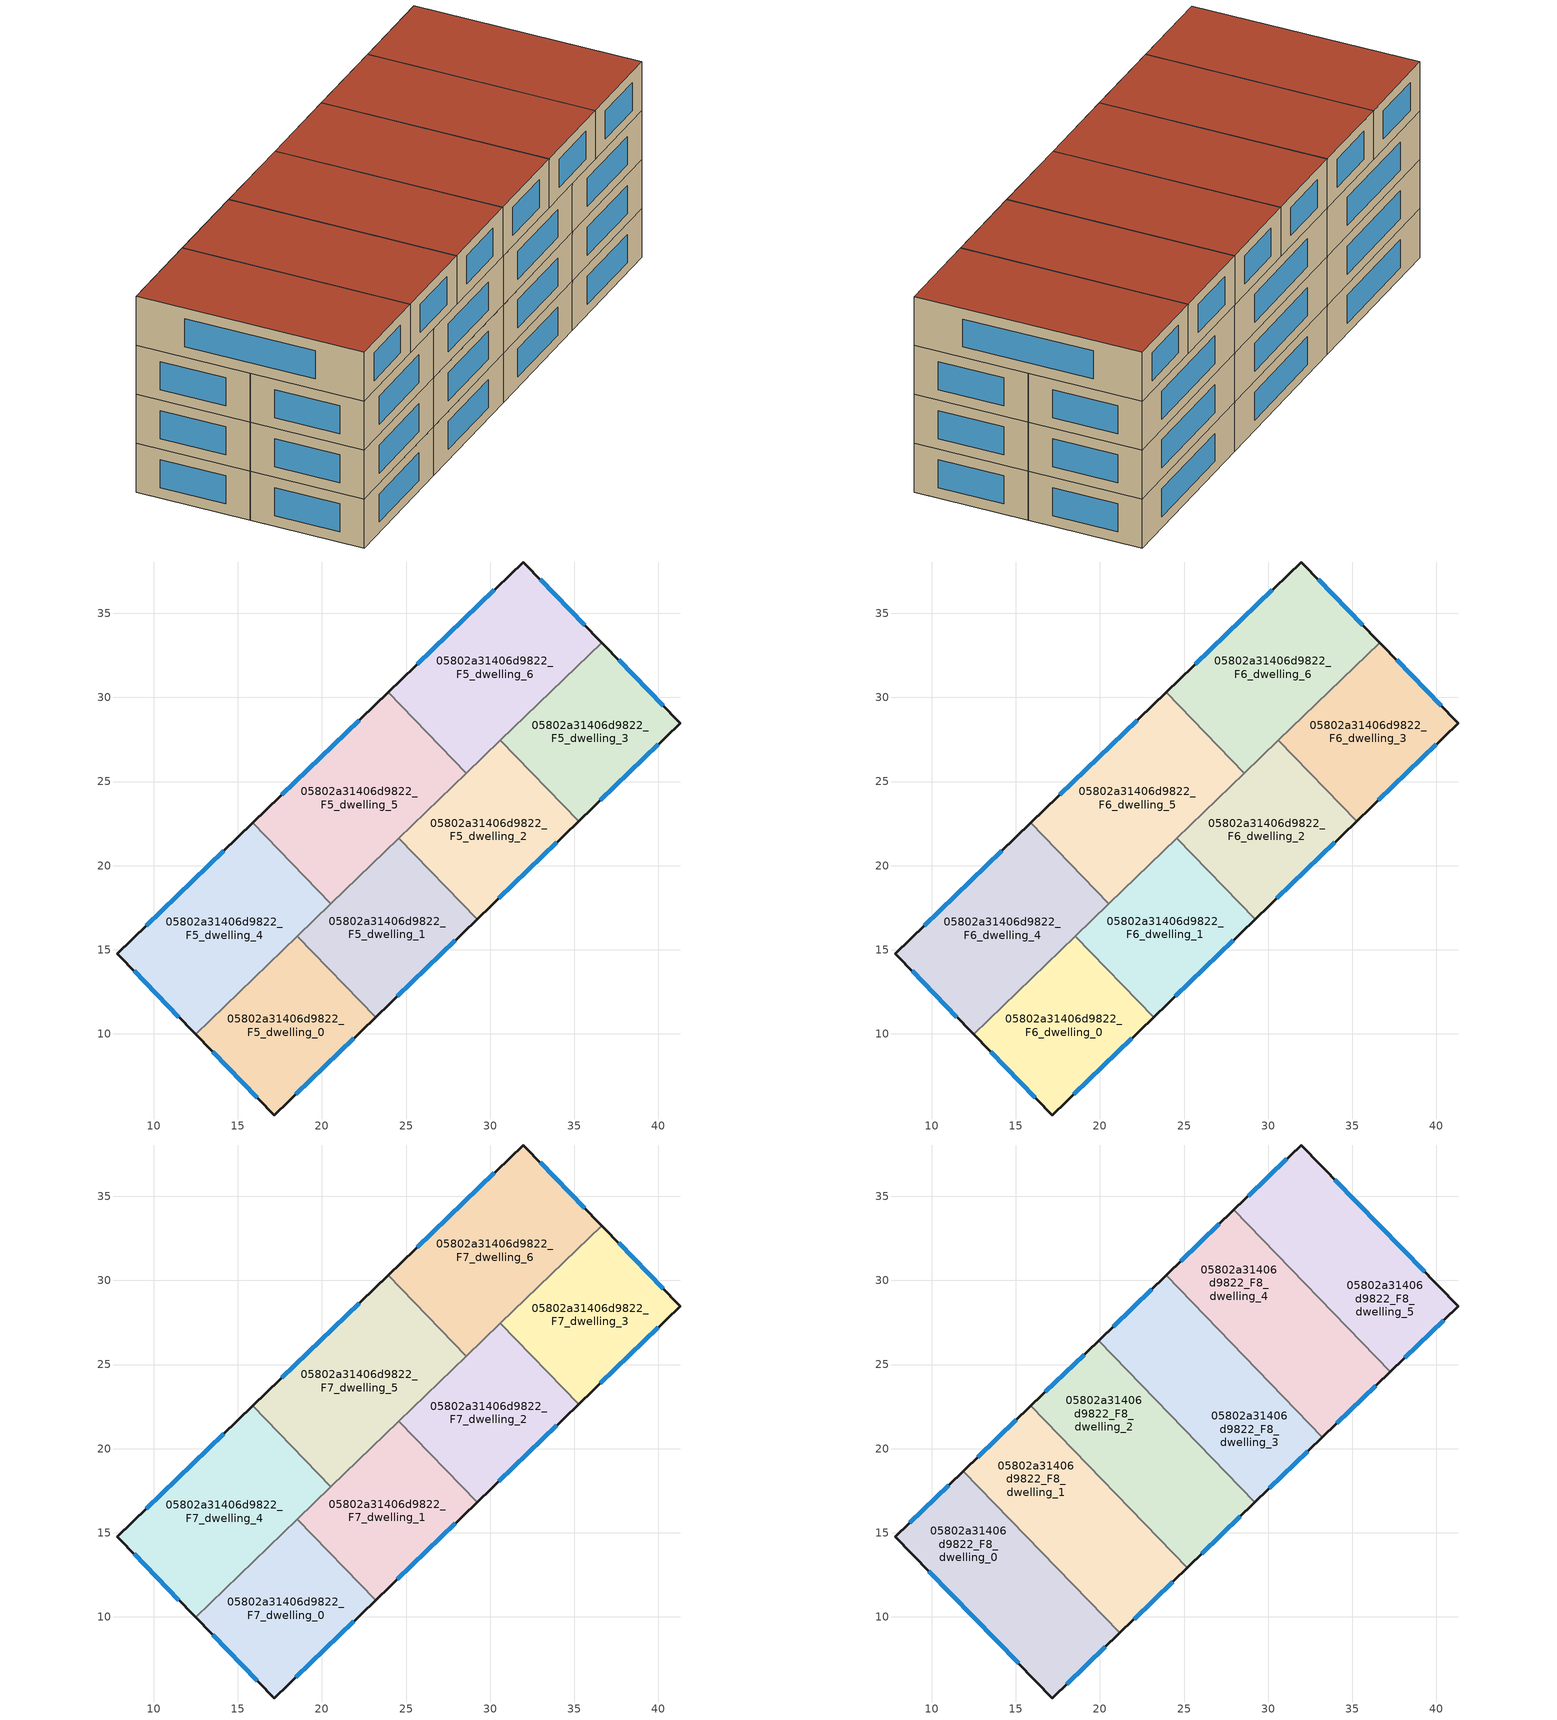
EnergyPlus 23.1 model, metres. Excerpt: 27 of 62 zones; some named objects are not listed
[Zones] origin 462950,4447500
05802a31406d9822_F5_dwelling_0
 floor to 05802a31406d9822_F4_dwelling_0 (EU_floor_Construction): 18.54,15.8 23.19,10.98 17.16,5.17 12.49,9.97 z15
 wall outside (EU_wall_Construction): 12.49,9.97 17.16,5.17 23.19,10.98 z15:18
 wall to 05802a31406d9822_F5_dwelling_1 (EU_wall_Construction): 23.19,10.98 18.54,15.8 z15:18
 wall to 05802a31406d9822_F5_dwelling_4 (EU_wall_Construction): 18.54,15.8 12.49,9.97 z15:18
 window (EU_Window_Construction): 18.45,6.41 21.89,9.74 / 13.49,8.94 16.16,6.19 z15.64:17.36
05802a31406d9822_F5_dwelling_1
 floor to 05802a31406d9822_F4_dwelling_1 (EU_floor_Construction): 24.58,21.62 29.22,16.81 23.19,10.98 18.54,15.8 z15
 wall outside (EU_wall_Construction): 23.19,10.98 29.22,16.81 z15:18
 wall to 05802a31406d9822_F5_dwelling_2 (EU_wall_Construction): 29.22,16.81 24.58,21.62 z15:18
 wall to 05802a31406d9822_F5_dwelling_5 (EU_wall_Construction): 24.58,21.62 20.53,17.72 z15:18
 wall to 05802a31406d9822_F5_dwelling_4 (EU_wall_Construction): 20.53,17.72 18.54,15.8 z15:18
 window (EU_Window_Construction): 24.48,12.23 27.93,15.56 z15.64:17.36
05802a31406d9822_F5_dwelling_2
 floor to 05802a31406d9822_F4_dwelling_2 (EU_floor_Construction): 30.61,27.45 35.26,22.63 29.22,16.81 24.58,21.62 z15
 wall outside (EU_wall_Construction): 29.22,16.81 35.26,22.63 z15:18
 wall to 05802a31406d9822_F5_dwelling_3 (EU_wall_Construction): 35.26,22.63 30.61,27.45 z15:18
 wall to 05802a31406d9822_F5_dwelling_6 (EU_wall_Construction): 30.61,27.45 28.58,25.49 z15:18
 wall to 05802a31406d9822_F5_dwelling_5 (EU_wall_Construction): 28.58,25.49 24.58,21.62 z15:18
 window (EU_Window_Construction): 30.52,18.06 33.97,21.39 z15.64:17.36
05802a31406d9822_F5_dwelling_3
 floor to 05802a31406d9822_F4_dwelling_3 (EU_floor_Construction): 36.64,33.26 41.31,28.47 35.26,22.63 30.61,27.45 z15
 wall outside (EU_wall_Construction): 35.26,22.63 41.31,28.47 36.64,33.26 z15:18
 wall to 05802a31406d9822_F5_dwelling_6 (EU_wall_Construction): 36.64,33.26 30.61,27.45 z15:18
 window (EU_Window_Construction): 40.31,29.5 37.64,32.24 / 36.55,23.88 40.01,27.22 z15.64:17.36
05802a31406d9822_F5_dwelling_4
 floor to 05802a31406d9822_F4_dwelling_4 (EU_floor_Construction): 15.89,22.54 20.53,17.72 12.49,9.97 7.83,14.77 z15
 wall outside (EU_wall_Construction): 15.89,22.54 7.83,14.77 12.49,9.97 z15:18
 wall to 05802a31406d9822_F5_dwelling_5 (EU_wall_Construction): 20.53,17.72 15.89,22.54 z15:18
 window (EU_Window_Construction): 8.83,13.74 11.5,10.99 / 14.16,20.87 9.56,16.43 z15.64:17.36
05802a31406d9822_F5_dwelling_5
 floor to 05802a31406d9822_F4_dwelling_5 (EU_floor_Construction): 23.93,30.3 28.58,25.49 20.53,17.72 15.89,22.54 z15
 wall outside (EU_wall_Construction): 23.93,30.3 15.89,22.54 z15:18
 wall to 05802a31406d9822_F5_dwelling_6 (EU_wall_Construction): 28.58,25.49 23.93,30.3 z15:18
 window (EU_Window_Construction): 22.21,28.64 17.61,24.2 z15.64:17.36
05802a31406d9822_F5_dwelling_6
 floor to 05802a31406d9822_F4_dwelling_6 (EU_floor_Construction): 31.98,38.06 36.64,33.26 28.58,25.49 23.93,30.3 z15
 wall outside (EU_wall_Construction): 36.64,33.26 31.98,38.06 23.93,30.3 z15:18
 window (EU_Window_Construction): 35.64,34.29 32.98,37.03 / 30.26,36.4 25.66,31.96 z15.64:17.36
05802a31406d9822_F6_dwelling_0
 floor to 05802a31406d9822_F5_dwelling_0 (EU_floor_Construction): 18.54,15.8 23.19,10.98 17.16,5.17 12.49,9.97 z18
 wall outside (EU_wall_Construction): 12.49,9.97 17.16,5.17 23.19,10.98 z18:21
 wall to 05802a31406d9822_F6_dwelling_1 (EU_wall_Construction): 23.19,10.98 18.54,15.8 z18:21
 wall to 05802a31406d9822_F6_dwelling_4 (EU_wall_Construction): 18.54,15.8 12.49,9.97 z18:21
 window (EU_Window_Construction): 18.45,6.41 21.89,9.74 / 13.49,8.94 16.16,6.19 z18.64:20.36
05802a31406d9822_F6_dwelling_1
 floor to 05802a31406d9822_F5_dwelling_1 (EU_floor_Construction): 24.58,21.62 29.22,16.81 23.19,10.98 18.54,15.8 z18
 wall outside (EU_wall_Construction): 23.19,10.98 29.22,16.81 z18:21
 wall to 05802a31406d9822_F6_dwelling_2 (EU_wall_Construction): 29.22,16.81 24.58,21.62 z18:21
 wall to 05802a31406d9822_F6_dwelling_5 (EU_wall_Construction): 24.58,21.62 20.53,17.72 z18:21
 wall to 05802a31406d9822_F6_dwelling_4 (EU_wall_Construction): 20.53,17.72 18.54,15.8 z18:21
 window (EU_Window_Construction): 24.48,12.23 27.93,15.56 z18.64:20.36
05802a31406d9822_F6_dwelling_2
 floor to 05802a31406d9822_F5_dwelling_2 (EU_floor_Construction): 30.61,27.45 35.26,22.63 29.22,16.81 24.58,21.62 z18
 wall outside (EU_wall_Construction): 29.22,16.81 35.26,22.63 z18:21
 wall to 05802a31406d9822_F6_dwelling_3 (EU_wall_Construction): 35.26,22.63 30.61,27.45 z18:21
 wall to 05802a31406d9822_F6_dwelling_6 (EU_wall_Construction): 30.61,27.45 28.58,25.49 z18:21
 wall to 05802a31406d9822_F6_dwelling_5 (EU_wall_Construction): 28.58,25.49 24.58,21.62 z18:21
 window (EU_Window_Construction): 30.52,18.06 33.97,21.39 z18.64:20.36
05802a31406d9822_F6_dwelling_3
 floor to 05802a31406d9822_F5_dwelling_3 (EU_floor_Construction): 36.64,33.26 41.31,28.47 35.26,22.63 30.61,27.45 z18
 wall outside (EU_wall_Construction): 35.26,22.63 41.31,28.47 36.64,33.26 z18:21
 wall to 05802a31406d9822_F6_dwelling_6 (EU_wall_Construction): 36.64,33.26 30.61,27.45 z18:21
 window (EU_Window_Construction): 40.31,29.5 37.64,32.24 / 36.55,23.88 40.01,27.22 z18.64:20.36
05802a31406d9822_F6_dwelling_4
 floor to 05802a31406d9822_F5_dwelling_4 (EU_floor_Construction): 15.89,22.54 20.53,17.72 12.49,9.97 7.83,14.77 z18
 wall outside (EU_wall_Construction): 15.89,22.54 7.83,14.77 12.49,9.97 z18:21
 wall to 05802a31406d9822_F6_dwelling_5 (EU_wall_Construction): 20.53,17.72 15.89,22.54 z18:21
 window (EU_Window_Construction): 8.83,13.74 11.5,10.99 / 14.16,20.87 9.56,16.43 z18.64:20.36
05802a31406d9822_F6_dwelling_5
 floor to 05802a31406d9822_F5_dwelling_5 (EU_floor_Construction): 23.93,30.3 28.58,25.49 20.53,17.72 15.89,22.54 z18
 wall outside (EU_wall_Construction): 23.93,30.3 15.89,22.54 z18:21
 wall to 05802a31406d9822_F6_dwelling_6 (EU_wall_Construction): 28.58,25.49 23.93,30.3 z18:21
 window (EU_Window_Construction): 22.21,28.64 17.61,24.2 z18.64:20.36
05802a31406d9822_F6_dwelling_6
 floor to 05802a31406d9822_F5_dwelling_6 (EU_floor_Construction): 31.98,38.06 36.64,33.26 28.58,25.49 23.93,30.3 z18
 wall outside (EU_wall_Construction): 36.64,33.26 31.98,38.06 23.93,30.3 z18:21
 window (EU_Window_Construction): 35.64,34.29 32.98,37.03 / 30.26,36.4 25.66,31.96 z18.64:20.36
05802a31406d9822_F7_dwelling_0
 floor to 05802a31406d9822_F6_dwelling_0 (EU_floor_Construction): 18.54,15.8 23.19,10.98 17.16,5.17 12.49,9.97 z21
 wall outside (EU_wall_Construction): 12.49,9.97 17.16,5.17 23.19,10.98 z21:24
 wall to 05802a31406d9822_F7_dwelling_1 (EU_wall_Construction): 23.19,10.98 18.54,15.8 z21:24
 wall to 05802a31406d9822_F7_dwelling_4 (EU_wall_Construction): 18.54,15.8 12.49,9.97 z21:24
 window (EU_Window_Construction): 18.45,6.41 21.89,9.74 / 13.49,8.94 16.16,6.19 z21.64:23.36
 ceiling adiabatic (EU_roof_Construction): 23.19,10.98 18.54,15.8 16.52,13.85 21.16,9.03 z24
05802a31406d9822_F7_dwelling_1
 floor to 05802a31406d9822_F6_dwelling_1 (EU_floor_Construction): 24.58,21.62 29.22,16.81 23.19,10.98 18.54,15.8 z21
 wall outside (EU_wall_Construction): 23.19,10.98 29.22,16.81 z21:24
 wall to 05802a31406d9822_F7_dwelling_2 (EU_wall_Construction): 29.22,16.81 24.58,21.62 z21:24
 wall to 05802a31406d9822_F7_dwelling_5 (EU_wall_Construction): 24.58,21.62 20.53,17.72 z21:24
 wall to 05802a31406d9822_F7_dwelling_4 (EU_wall_Construction): 20.53,17.72 18.54,15.8 z21:24
 window (EU_Window_Construction): 24.48,12.23 27.93,15.56 z21.64:23.36
05802a31406d9822_F7_dwelling_2
 floor to 05802a31406d9822_F6_dwelling_2 (EU_floor_Construction): 30.61,27.45 35.26,22.63 29.22,16.81 24.58,21.62 z21
 wall outside (EU_wall_Construction): 29.22,16.81 35.26,22.63 z21:24
 wall to 05802a31406d9822_F7_dwelling_3 (EU_wall_Construction): 35.26,22.63 30.61,27.45 z21:24
 wall to 05802a31406d9822_F7_dwelling_6 (EU_wall_Construction): 30.61,27.45 28.58,25.49 z21:24
 wall to 05802a31406d9822_F7_dwelling_5 (EU_wall_Construction): 28.58,25.49 24.58,21.62 z21:24
 window (EU_Window_Construction): 30.52,18.06 33.97,21.39 z21.64:23.36
05802a31406d9822_F7_dwelling_3
 floor to 05802a31406d9822_F6_dwelling_3 (EU_floor_Construction): 36.64,33.26 41.31,28.47 35.26,22.63 30.61,27.45 z21
 wall outside (EU_wall_Construction): 35.26,22.63 41.31,28.47 36.64,33.26 z21:24
 wall to 05802a31406d9822_F7_dwelling_6 (EU_wall_Construction): 36.64,33.26 30.61,27.45 z21:24
 window (EU_Window_Construction): 40.31,29.5 37.64,32.24 / 36.55,23.88 40.01,27.22 z21.64:23.36
05802a31406d9822_F7_dwelling_4
 floor to 05802a31406d9822_F6_dwelling_4 (EU_floor_Construction): 15.89,22.54 20.53,17.72 12.49,9.97 7.83,14.77 z21
 wall outside (EU_wall_Construction): 15.89,22.54 7.83,14.77 12.49,9.97 z21:24
 wall to 05802a31406d9822_F7_dwelling_5 (EU_wall_Construction): 20.53,17.72 15.89,22.54 z21:24
 window (EU_Window_Construction): 8.83,13.74 11.5,10.99 / 14.16,20.87 9.56,16.43 z21.64:23.36
05802a31406d9822_F7_dwelling_5
 floor to 05802a31406d9822_F6_dwelling_5 (EU_floor_Construction): 23.93,30.3 28.58,25.49 20.53,17.72 15.89,22.54 z21
 wall outside (EU_wall_Construction): 23.93,30.3 15.89,22.54 z21:24
 wall to 05802a31406d9822_F7_dwelling_6 (EU_wall_Construction): 28.58,25.49 23.93,30.3 z21:24
 window (EU_Window_Construction): 22.21,28.64 17.61,24.2 z21.64:23.36
05802a31406d9822_F7_dwelling_6
 floor to 05802a31406d9822_F6_dwelling_6 (EU_floor_Construction): 31.98,38.06 36.64,33.26 28.58,25.49 23.93,30.3 z21
 wall outside (EU_wall_Construction): 36.64,33.26 31.98,38.06 23.93,30.3 z21:24
 window (EU_Window_Construction): 35.64,34.29 32.98,37.03 / 30.26,36.4 25.66,31.96 z21.64:23.36
05802a31406d9822_F8_dwelling_0
 floor to 05802a31406d9822_F7_dwelling_0 (EU_floor_Construction): 16.52,13.85 21.16,9.03 17.16,5.17 12.49,9.97 z24
 floor to 05802a31406d9822_F7_dwelling_4 (EU_floor_Construction): 11.87,18.66 16.52,13.85 12.49,9.97 7.83,14.77 z24
 wall outside (EU_wall_Construction): 11.87,18.67 7.83,14.77 17.16,5.17 21.16,9.03 z24:27
 wall to 05802a31406d9822_F8_dwelling_1 (EU_wall_Construction): 21.16,9.03 11.87,18.67 z24:27
 window (EU_Window_Construction): 18.02,5.99 20.31,8.2 / 9.83,12.71 15.16,7.22 / 11,17.83 8.7,15.6 z24.64:26.36
 roof outside (EU_roof_Construction): 21.16,9.03 11.87,18.67 7.83,14.77 17.16,5.17 z27
05802a31406d9822_F8_dwelling_1
 floor to 05802a31406d9822_F7_dwelling_4 (EU_floor_Construction): 15.89,22.54 20.53,17.72 16.52,13.85 11.87,18.66 z24
 floor to 05802a31406d9822_F7_dwelling_1 (EU_floor_Construction): 20.54,17.73 25.19,12.92 23.19,10.98 18.54,15.8 z24
 floor to 05802a31406d9822_F7_dwelling_5 (EU_floor_Construction): 15.9,22.55 20.54,17.73 20.53,17.72 15.89,22.54 z24
 floor adiabatic (EU_floor_Construction): 20.54,17.73 18.54,15.8 23.19,10.98 21.16,9.03 16.52,13.85 z24
 wall outside (EU_wall_Construction): 21.16,9.03 25.19,12.92 / 15.9,22.55 11.87,18.67 z24:27
 wall to 05802a31406d9822_F8_dwelling_2 (EU_wall_Construction): 25.19,12.92 15.9,22.55 z24:27
 window (EU_Window_Construction): 22.03,9.86 24.33,12.08 / 15.03,21.72 12.73,19.5 z24.64:26.36
 roof outside (EU_roof_Construction): 25.19,12.92 15.9,22.55 11.87,18.67 21.16,9.03 z27
05802a31406d9822_F8_dwelling_2
 floor to 05802a31406d9822_F7_dwelling_1 (EU_floor_Construction): 24.57,21.61 29.21,16.8 25.19,12.92 20.54,17.73 z24
 floor to 05802a31406d9822_F7_dwelling_5 (EU_floor_Construction): 19.92,26.43 24.57,21.61 20.54,17.73 15.9,22.55 z24
 wall outside (EU_wall_Construction): 25.19,12.92 29.21,16.8 / 19.92,26.43 15.9,22.55 z24:27
 wall to 05802a31406d9822_F8_dwelling_3 (EU_wall_Construction): 29.21,16.8 19.92,26.43 z24:27
 window (EU_Window_Construction): 26.05,13.75 28.35,15.97 / 19.06,25.6 16.76,23.38 z24.64:26.36
 roof outside (EU_roof_Construction): 29.21,16.8 19.92,26.43 15.9,22.55 25.19,12.92 z27
05802a31406d9822_F8_dwelling_3
 floor to 05802a31406d9822_F7_dwelling_2 (EU_floor_Construction): 28.59,25.5 33.24,20.68 29.22,16.81 24.58,21.62 z24
 floor to 05802a31406d9822_F7_dwelling_1 (EU_floor_Construction): 24.58,21.62 29.22,16.81 29.21,16.8 24.57,21.61 z24
 floor to 05802a31406d9822_F7_dwelling_5 (EU_floor_Construction): 23.93,30.3 28.58,25.49 24.57,21.61 19.92,26.43 z24
 floor to 05802a31406d9822_F7_dwelling_6 (EU_floor_Construction): 23.95,30.31 28.59,25.5 28.58,25.49 23.93,30.3 z24
 wall outside (EU_wall_Construction): 29.21,16.8 33.24,20.68 / 23.95,30.31 19.92,26.43 z24:27
 wall to 05802a31406d9822_F8_dwelling_4 (EU_wall_Construction): 33.24,20.68 23.95,30.31 z24:27
 window (EU_Window_Construction): 30.07,17.63 32.37,19.85 / 23.08,29.48 20.78,27.26 z24.64:26.36
 roof outside (EU_roof_Construction): 33.24,20.68 23.95,30.31 19.92,26.43 29.21,16.8 z27
05802a31406d9822_F8_dwelling_4
 floor to 05802a31406d9822_F7_dwelling_6 (EU_floor_Construction): 27.97,34.19 32.62,29.38 28.59,25.5 23.95,30.31 z24
 floor to 05802a31406d9822_F7_dwelling_2 (EU_floor_Construction): 30.61,27.45 35.26,22.63 33.24,20.68 28.59,25.5 z24
 floor to 05802a31406d9822_F7_dwelling_3 (EU_floor_Construction): 32.62,29.38 37.26,24.57 35.26,22.63 30.61,27.45 z24
 wall outside (EU_wall_Construction): 33.24,20.68 37.26,24.57 / 27.97,34.19 23.95,30.31 z24:27
 wall to 05802a31406d9822_F8_dwelling_5 (EU_wall_Construction): 37.26,24.57 27.97,34.19 z24:27
 window (EU_Window_Construction): 34.1,21.51 36.4,23.73 / 27.11,33.36 24.81,31.14 z24.64:26.36
 roof outside (EU_roof_Construction): 37.26,24.57 27.97,34.19 23.95,30.31 33.24,20.68 z27
05802a31406d9822_F8_dwelling_5
 floor to 05802a31406d9822_F7_dwelling_3 (EU_floor_Construction): 36.64,33.26 41.31,28.47 37.26,24.57 32.62,29.38 z24
 floor to 05802a31406d9822_F7_dwelling_6 (EU_floor_Construction): 31.98,38.06 36.64,33.26 32.62,29.38 27.97,34.19 z24
 wall outside (EU_wall_Construction): 37.26,24.57 41.31,28.47 31.98,38.06 27.97,34.19 z24:27
 window (EU_Window_Construction): 31.12,37.23 28.83,35.02 / 39.31,30.52 33.98,36 / 38.13,25.4 40.44,27.63 z24.64:26.36
 roof outside (EU_roof_Construction): 41.31,28.47 31.98,38.06 27.97,34.19 37.26,24.57 z27
[Building]
EU S2 Campaign: North Axis=0; Terrain=City; Solar Distribution=FullExterior
[Site:Location]
Yerevan-Zvartnots.Intl.AP: Latitude=40.15; Longitude=44.383; Time Zone=4; Elevation=854
[SizingPeriod:WeatherFileDays]
AnnualSizingPeriod: Begin Month=1; Begin Day of Month=1; End Month=12; End Day of Month=31; Day of Week for Start Day=Monday; Use Weather File Daylight Saving Period=No; Use Weather File Rain and Snow Indicators=No
[MATERIAL]
EU_InternalMass_Material: Roughness=MediumRough; Thickness=0.1; Conductivity=1; Density=1800; Specific Heat=900; Thermal Absorptance=0.9; Solar Absorptance=0.7; Visible Absorptance=0.7
[MATERIAL:NOMASS] Roughness=MediumRough; Thermal Absorptance=0.9; Solar Absorptance=0.7; Visible Absorptance=0.7
Name | Thermal Resistance
EU_wall_NoMass | 1.05043
EU_roof_NoMass | 1.45357
EU_floor_NoMass | 0.478065
[WINDOWMATERIAL:SIMPLEGLAZINGSYSTEM]
EU_Window_SimpleGlazing: UFactor=2.5566; Solar Heat Gain Coefficient=0.75; Visible Transmittance=0.75
[CONSTRUCTION]
EU_wall_Construction: EU_wall_NoMass
EU_roof_Construction: EU_roof_NoMass
EU_floor_Construction: EU_floor_NoMass
EU_Window_Construction: EU_Window_SimpleGlazing
EU_InternalMass_Construction: EU_InternalMass_Material
[ZONE] Type=1; Multiplier=1; Ceiling Height=autocalculate; Floor Area=autocalculate; Part of Total Floor Area=Yes
Name | Volume
05802a31406d9822_F5_dwelling_0; 05802a31406d9822_F6_dwelling_0; 05802a31406d9822_F7_dwelling_0 | 168.39
05802a31406d9822_F8_dwelling_0 | 224.513
05802a31406d9822_F5_dwelling_1; 05802a31406d9822_F6_dwelling_1; 05802a31406d9822_F7_dwelling_1 | 168.408
05802a31406d9822_F8_dwelling_1 | 224.531
05802a31406d9822_F5_dwelling_2; 05802a31406d9822_F6_dwelling_2; 05802a31406d9822_F7_dwelling_2 | 168.393
05802a31406d9822_F8_dwelling_2 | 224.509
05802a31406d9822_F5_dwelling_3; 05802a31406d9822_F6_dwelling_3; 05802a31406d9822_F7_dwelling_3 | 168.389
05802a31406d9822_F8_dwelling_3 | 224.505
05802a31406d9822_F5_dwelling_4; 05802a31406d9822_F6_dwelling_4; 05802a31406d9822_F7_dwelling_4 | 224.499
05802a31406d9822_F8_dwelling_4 | 224.529
05802a31406d9822_F5_dwelling_5; 05802a31406d9822_F6_dwelling_5; 05802a31406d9822_F7_dwelling_5 | 224.496
05802a31406d9822_F8_dwelling_5 | 224.518
05802a31406d9822_F5_dwelling_6; 05802a31406d9822_F6_dwelling_6; 05802a31406d9822_F7_dwelling_6 | 224.498
[INTERNALMASS] Construction=EU_InternalMass_Construction
Name | Zone or ZoneList | Surface Area
05802a31406d9822_F5_dwelling_0_EU_InternalMass | 05802a31406d9822_F5_dwelling_0 | 56.1301
05802a31406d9822_F5_dwelling_1_EU_InternalMass | 05802a31406d9822_F5_dwelling_1 | 56.1358
05802a31406d9822_F5_dwelling_2_EU_InternalMass | 05802a31406d9822_F5_dwelling_2 | 56.1311
05802a31406d9822_F5_dwelling_3_EU_InternalMass | 05802a31406d9822_F5_dwelling_3 | 56.1297
05802a31406d9822_F5_dwelling_4_EU_InternalMass | 05802a31406d9822_F5_dwelling_4 | 74.8331
05802a31406d9822_F5_dwelling_5_EU_InternalMass | 05802a31406d9822_F5_dwelling_5 | 74.8321
05802a31406d9822_F5_dwelling_6_EU_InternalMass | 05802a31406d9822_F5_dwelling_6 | 74.8326
05802a31406d9822_F6_dwelling_0_EU_InternalMass | 05802a31406d9822_F6_dwelling_0 | 56.1301
05802a31406d9822_F6_dwelling_1_EU_InternalMass | 05802a31406d9822_F6_dwelling_1 | 56.1358
05802a31406d9822_F6_dwelling_2_EU_InternalMass | 05802a31406d9822_F6_dwelling_2 | 56.1311
05802a31406d9822_F6_dwelling_3_EU_InternalMass | 05802a31406d9822_F6_dwelling_3 | 56.1297
05802a31406d9822_F6_dwelling_4_EU_InternalMass | 05802a31406d9822_F6_dwelling_4 | 74.8331
05802a31406d9822_F6_dwelling_5_EU_InternalMass | 05802a31406d9822_F6_dwelling_5 | 74.8321
05802a31406d9822_F6_dwelling_6_EU_InternalMass | 05802a31406d9822_F6_dwelling_6 | 74.8326
05802a31406d9822_F7_dwelling_0_EU_InternalMass | 05802a31406d9822_F7_dwelling_0 | 56.1301
05802a31406d9822_F7_dwelling_1_EU_InternalMass | 05802a31406d9822_F7_dwelling_1 | 56.1358
05802a31406d9822_F7_dwelling_2_EU_InternalMass | 05802a31406d9822_F7_dwelling_2 | 56.1311
05802a31406d9822_F7_dwelling_3_EU_InternalMass | 05802a31406d9822_F7_dwelling_3 | 56.1297
05802a31406d9822_F7_dwelling_4_EU_InternalMass | 05802a31406d9822_F7_dwelling_4 | 74.8331
05802a31406d9822_F7_dwelling_5_EU_InternalMass | 05802a31406d9822_F7_dwelling_5 | 74.8321
05802a31406d9822_F7_dwelling_6_EU_InternalMass | 05802a31406d9822_F7_dwelling_6 | 74.8326
05802a31406d9822_F8_dwelling_0_EU_InternalMass | 05802a31406d9822_F8_dwelling_0 | 74.8374
05802a31406d9822_F8_dwelling_1_EU_InternalMass | 05802a31406d9822_F8_dwelling_1 | 74.844
05802a31406d9822_F8_dwelling_2_EU_InternalMass | 05802a31406d9822_F8_dwelling_2 | 74.8361
05802a31406d9822_F8_dwelling_3_EU_InternalMass | 05802a31406d9822_F8_dwelling_3 | 74.8349
05802a31406d9822_F8_dwelling_4_EU_InternalMass | 05802a31406d9822_F8_dwelling_4 | 74.8431
05802a31406d9822_F8_dwelling_5_EU_InternalMass | 05802a31406d9822_F8_dwelling_5 | 74.8393
[OTHEREQUIPMENT] Fuel Type=Electricity; Design Level Calculation Method=Watts/Area; Power per Zone Floor Area=1; Fraction Latent=0; Fraction Radiant=0; Fraction Lost=0; Carbon Dioxide Generation Rate=0; EndUse Subcategory=EU_Step8_InternalGains
Name | Zone or ZoneList or Space or SpaceList | Schedule
EU_Step8_InternalGain_05802a31406d9822_F5_dwelling_0_f000 | 05802a31406d9822_F5_dwelling_0 | EU_Step8_GainSchedule_05802a31406d9822_F5_dwelling_0_f000
EU_Step8_InternalGain_05802a31406d9822_F5_dwelling_1_f000 | 05802a31406d9822_F5_dwelling_1 | EU_Step8_GainSchedule_05802a31406d9822_F5_dwelling_1_f000
EU_Step8_InternalGain_05802a31406d9822_F5_dwelling_2_f000 | 05802a31406d9822_F5_dwelling_2 | EU_Step8_GainSchedule_05802a31406d9822_F5_dwelling_2_f000
EU_Step8_InternalGain_05802a31406d9822_F5_dwelling_3_f000 | 05802a31406d9822_F5_dwelling_3 | EU_Step8_GainSchedule_05802a31406d9822_F5_dwelling_3_f000
EU_Step8_InternalGain_05802a31406d9822_F5_dwelling_4_f000 | 05802a31406d9822_F5_dwelling_4 | EU_Step8_GainSchedule_05802a31406d9822_F5_dwelling_4_f000
EU_Step8_InternalGain_05802a31406d9822_F5_dwelling_5_f000 | 05802a31406d9822_F5_dwelling_5 | EU_Step8_GainSchedule_05802a31406d9822_F5_dwelling_5_f000
EU_Step8_InternalGain_05802a31406d9822_F5_dwelling_6_f000 | 05802a31406d9822_F5_dwelling_6 | EU_Step8_GainSchedule_05802a31406d9822_F5_dwelling_6_f000
EU_Step8_InternalGain_05802a31406d9822_F6_dwelling_0_f000 | 05802a31406d9822_F6_dwelling_0 | EU_Step8_GainSchedule_05802a31406d9822_F6_dwelling_0_f000
EU_Step8_InternalGain_05802a31406d9822_F6_dwelling_1_f000 | 05802a31406d9822_F6_dwelling_1 | EU_Step8_GainSchedule_05802a31406d9822_F6_dwelling_1_f000
EU_Step8_InternalGain_05802a31406d9822_F6_dwelling_2_f000 | 05802a31406d9822_F6_dwelling_2 | EU_Step8_GainSchedule_05802a31406d9822_F6_dwelling_2_f000
EU_Step8_InternalGain_05802a31406d9822_F6_dwelling_3_f000 | 05802a31406d9822_F6_dwelling_3 | EU_Step8_GainSchedule_05802a31406d9822_F6_dwelling_3_f000
EU_Step8_InternalGain_05802a31406d9822_F6_dwelling_4_f000 | 05802a31406d9822_F6_dwelling_4 | EU_Step8_GainSchedule_05802a31406d9822_F6_dwelling_4_f000
EU_Step8_InternalGain_05802a31406d9822_F6_dwelling_5_f000 | 05802a31406d9822_F6_dwelling_5 | EU_Step8_GainSchedule_05802a31406d9822_F6_dwelling_5_f000
EU_Step8_InternalGain_05802a31406d9822_F6_dwelling_6_f000 | 05802a31406d9822_F6_dwelling_6 | EU_Step8_GainSchedule_05802a31406d9822_F6_dwelling_6_f000
EU_Step8_InternalGain_05802a31406d9822_F7_dwelling_0_f000 | 05802a31406d9822_F7_dwelling_0 | EU_Step8_GainSchedule_05802a31406d9822_F7_dwelling_0_f000
EU_Step8_InternalGain_05802a31406d9822_F7_dwelling_1_f000 | 05802a31406d9822_F7_dwelling_1 | EU_Step8_GainSchedule_05802a31406d9822_F7_dwelling_1_f000
EU_Step8_InternalGain_05802a31406d9822_F7_dwelling_2_f000 | 05802a31406d9822_F7_dwelling_2 | EU_Step8_GainSchedule_05802a31406d9822_F7_dwelling_2_f000
EU_Step8_InternalGain_05802a31406d9822_F7_dwelling_3_f000 | 05802a31406d9822_F7_dwelling_3 | EU_Step8_GainSchedule_05802a31406d9822_F7_dwelling_3_f000
EU_Step8_InternalGain_05802a31406d9822_F7_dwelling_4_f000 | 05802a31406d9822_F7_dwelling_4 | EU_Step8_GainSchedule_05802a31406d9822_F7_dwelling_4_f000
EU_Step8_InternalGain_05802a31406d9822_F7_dwelling_5_f000 | 05802a31406d9822_F7_dwelling_5 | EU_Step8_GainSchedule_05802a31406d9822_F7_dwelling_5_f000
EU_Step8_InternalGain_05802a31406d9822_F7_dwelling_6_f000 | 05802a31406d9822_F7_dwelling_6 | EU_Step8_GainSchedule_05802a31406d9822_F7_dwelling_6_f000
EU_Step8_InternalGain_05802a31406d9822_F8_dwelling_0_f000 | 05802a31406d9822_F8_dwelling_0 | EU_Step8_GainSchedule_05802a31406d9822_F8_dwelling_0_f000
EU_Step8_InternalGain_05802a31406d9822_F8_dwelling_1_f000 | 05802a31406d9822_F8_dwelling_1 | EU_Step8_GainSchedule_05802a31406d9822_F8_dwelling_1_f000
EU_Step8_InternalGain_05802a31406d9822_F8_dwelling_2_f000 | 05802a31406d9822_F8_dwelling_2 | EU_Step8_GainSchedule_05802a31406d9822_F8_dwelling_2_f000
EU_Step8_InternalGain_05802a31406d9822_F8_dwelling_3_f000 | 05802a31406d9822_F8_dwelling_3 | EU_Step8_GainSchedule_05802a31406d9822_F8_dwelling_3_f000
EU_Step8_InternalGain_05802a31406d9822_F8_dwelling_4_f000 | 05802a31406d9822_F8_dwelling_4 | EU_Step8_GainSchedule_05802a31406d9822_F8_dwelling_4_f000
EU_Step8_InternalGain_05802a31406d9822_F8_dwelling_5_f000 | 05802a31406d9822_F8_dwelling_5 | EU_Step8_GainSchedule_05802a31406d9822_F8_dwelling_5_f000
[ZONEVENTILATION:DESIGNFLOWRATE] Schedule=EU_AlwaysOn; Design Flow Rate Calculation Method=AirChanges/Hour; Air Changes per Hour=0.557805; Ventilation Type=Natural; Fan Pressure Rise=0; Fan Total Efficiency=1; Constant Term Coefficient=1; Temperature Term Coefficient=0; Velocity Term Coefficient=0; Velocity Squared Term Coefficient=0; Minimum Indoor Temperature=-100; Maximum Indoor Temperature=100; Delta Temperature=-100; Minimum Outdoor Temperature=-100; Maximum Outdoor Temperature=100; Maximum Wind Speed=40
Name | Zone or ZoneList or Space or SpaceList
EU_ConstantAir_05802a31406d9822_F5_dwelling_0 | 05802a31406d9822_F5_dwelling_0
EU_ConstantAir_05802a31406d9822_F5_dwelling_1 | 05802a31406d9822_F5_dwelling_1
EU_ConstantAir_05802a31406d9822_F5_dwelling_2 | 05802a31406d9822_F5_dwelling_2
EU_ConstantAir_05802a31406d9822_F5_dwelling_3 | 05802a31406d9822_F5_dwelling_3
EU_ConstantAir_05802a31406d9822_F5_dwelling_4 | 05802a31406d9822_F5_dwelling_4
EU_ConstantAir_05802a31406d9822_F5_dwelling_5 | 05802a31406d9822_F5_dwelling_5
EU_ConstantAir_05802a31406d9822_F5_dwelling_6 | 05802a31406d9822_F5_dwelling_6
EU_ConstantAir_05802a31406d9822_F6_dwelling_0 | 05802a31406d9822_F6_dwelling_0
EU_ConstantAir_05802a31406d9822_F6_dwelling_1 | 05802a31406d9822_F6_dwelling_1
EU_ConstantAir_05802a31406d9822_F6_dwelling_2 | 05802a31406d9822_F6_dwelling_2
EU_ConstantAir_05802a31406d9822_F6_dwelling_3 | 05802a31406d9822_F6_dwelling_3
EU_ConstantAir_05802a31406d9822_F6_dwelling_4 | 05802a31406d9822_F6_dwelling_4
EU_ConstantAir_05802a31406d9822_F6_dwelling_5 | 05802a31406d9822_F6_dwelling_5
EU_ConstantAir_05802a31406d9822_F6_dwelling_6 | 05802a31406d9822_F6_dwelling_6
EU_ConstantAir_05802a31406d9822_F7_dwelling_0 | 05802a31406d9822_F7_dwelling_0
EU_ConstantAir_05802a31406d9822_F7_dwelling_1 | 05802a31406d9822_F7_dwelling_1
EU_ConstantAir_05802a31406d9822_F7_dwelling_2 | 05802a31406d9822_F7_dwelling_2
EU_ConstantAir_05802a31406d9822_F7_dwelling_3 | 05802a31406d9822_F7_dwelling_3
EU_ConstantAir_05802a31406d9822_F7_dwelling_4 | 05802a31406d9822_F7_dwelling_4
EU_ConstantAir_05802a31406d9822_F7_dwelling_5 | 05802a31406d9822_F7_dwelling_5
EU_ConstantAir_05802a31406d9822_F7_dwelling_6 | 05802a31406d9822_F7_dwelling_6
EU_ConstantAir_05802a31406d9822_F8_dwelling_0 | 05802a31406d9822_F8_dwelling_0
EU_ConstantAir_05802a31406d9822_F8_dwelling_1 | 05802a31406d9822_F8_dwelling_1
EU_ConstantAir_05802a31406d9822_F8_dwelling_2 | 05802a31406d9822_F8_dwelling_2
EU_ConstantAir_05802a31406d9822_F8_dwelling_3 | 05802a31406d9822_F8_dwelling_3
EU_ConstantAir_05802a31406d9822_F8_dwelling_4 | 05802a31406d9822_F8_dwelling_4
EU_ConstantAir_05802a31406d9822_F8_dwelling_5 | 05802a31406d9822_F8_dwelling_5
[HVACTEMPLATE:THERMOSTAT] Constant Heating Setpoint=20; Constant Cooling Setpoint=50
EU_HeatOnly_05802a31406d9822_F5_dwelling_1; EU_HeatOnly_05802a31406d9822_F5_dwelling_2; EU_HeatOnly_05802a31406d9822_F5_dwelling_3; EU_HeatOnly_05802a31406d9822_F5_dwelling_4; EU_HeatOnly_05802a31406d9822_F5_dwelling_5; EU_HeatOnly_05802a31406d9822_F5_dwelling_6; EU_HeatOnly_05802a31406d9822_F6_dwelling_0; EU_HeatOnly_05802a31406d9822_F6_dwelling_1; EU_HeatOnly_05802a31406d9822_F6_dwelling_2; EU_HeatOnly_05802a31406d9822_F6_dwelling_3; EU_HeatOnly_05802a31406d9822_F6_dwelling_4; EU_HeatOnly_05802a31406d9822_F6_dwelling_5; EU_HeatOnly_05802a31406d9822_F6_dwelling_6; EU_HeatOnly_05802a31406d9822_F7_dwelling_0; EU_HeatOnly_05802a31406d9822_F7_dwelling_1; EU_HeatOnly_05802a31406d9822_F7_dwelling_2; EU_HeatOnly_05802a31406d9822_F7_dwelling_3; EU_HeatOnly_05802a31406d9822_F7_dwelling_4; EU_HeatOnly_05802a31406d9822_F7_dwelling_5; EU_HeatOnly_05802a31406d9822_F7_dwelling_6; EU_HeatOnly_05802a31406d9822_F8_dwelling_0; EU_HeatOnly_05802a31406d9822_F8_dwelling_1; EU_HeatOnly_05802a31406d9822_F8_dwelling_2; EU_HeatOnly_05802a31406d9822_F8_dwelling_3; EU_HeatOnly_05802a31406d9822_F8_dwelling_4; EU_HeatOnly_05802a31406d9822_F8_dwelling_5
[HVACTEMPLATE:ZONE:IDEALLOADSAIRSYSTEM] System Availability Schedule=EU_AlwaysOn; Maximum Heating Supply Air Temperature=50; Minimum Cooling Supply Air Temperature=13; Maximum Heating Supply Air Humidity Ratio=0.0156; Minimum Cooling Supply Air Humidity Ratio=0.0077; Heating Limit=NoLimit; Cooling Limit=NoLimit; Heating Availability Schedule=EU_AlwaysOn; Cooling Availability Schedule=EU_CoolingOff; Dehumidification Control Type=ConstantSensibleHeatRatio; Cooling Sensible Heat Ratio=0.7; Dehumidification Setpoint=60; Humidification Control Type=None; Humidification Setpoint=30; Outdoor Air Method=None; Outdoor Air Flow Rate per Person=0.00944; Outdoor Air Flow Rate per Zone Floor Area=0; Outdoor Air Flow Rate per Zone=0; Demand Controlled Ventilation Type=None; Outdoor Air Economizer Type=NoEconomizer; Heat Recovery Type=None; Sensible Heat Recovery Effectiveness=0.7; Latent Heat Recovery Effectiveness=0.65
Name | Template Thermostat
05802a31406d9822_F5_dwelling_0 | EU_HeatOnly_05802a31406d9822_F5_dwelling_0
05802a31406d9822_F5_dwelling_1 | EU_HeatOnly_05802a31406d9822_F5_dwelling_1
05802a31406d9822_F5_dwelling_2 | EU_HeatOnly_05802a31406d9822_F5_dwelling_2
05802a31406d9822_F5_dwelling_3 | EU_HeatOnly_05802a31406d9822_F5_dwelling_3
05802a31406d9822_F5_dwelling_4 | EU_HeatOnly_05802a31406d9822_F5_dwelling_4
05802a31406d9822_F5_dwelling_5 | EU_HeatOnly_05802a31406d9822_F5_dwelling_5
05802a31406d9822_F5_dwelling_6 | EU_HeatOnly_05802a31406d9822_F5_dwelling_6
05802a31406d9822_F6_dwelling_0 | EU_HeatOnly_05802a31406d9822_F6_dwelling_0
05802a31406d9822_F6_dwelling_1 | EU_HeatOnly_05802a31406d9822_F6_dwelling_1
05802a31406d9822_F6_dwelling_2 | EU_HeatOnly_05802a31406d9822_F6_dwelling_2
05802a31406d9822_F6_dwelling_3 | EU_HeatOnly_05802a31406d9822_F6_dwelling_3
05802a31406d9822_F6_dwelling_4 | EU_HeatOnly_05802a31406d9822_F6_dwelling_4
05802a31406d9822_F6_dwelling_5 | EU_HeatOnly_05802a31406d9822_F6_dwelling_5
05802a31406d9822_F6_dwelling_6 | EU_HeatOnly_05802a31406d9822_F6_dwelling_6
05802a31406d9822_F7_dwelling_0 | EU_HeatOnly_05802a31406d9822_F7_dwelling_0
05802a31406d9822_F7_dwelling_1 | EU_HeatOnly_05802a31406d9822_F7_dwelling_1
05802a31406d9822_F7_dwelling_2 | EU_HeatOnly_05802a31406d9822_F7_dwelling_2
05802a31406d9822_F7_dwelling_3 | EU_HeatOnly_05802a31406d9822_F7_dwelling_3
05802a31406d9822_F7_dwelling_4 | EU_HeatOnly_05802a31406d9822_F7_dwelling_4
05802a31406d9822_F7_dwelling_5 | EU_HeatOnly_05802a31406d9822_F7_dwelling_5
05802a31406d9822_F7_dwelling_6 | EU_HeatOnly_05802a31406d9822_F7_dwelling_6
05802a31406d9822_F8_dwelling_0 | EU_HeatOnly_05802a31406d9822_F8_dwelling_0
05802a31406d9822_F8_dwelling_1 | EU_HeatOnly_05802a31406d9822_F8_dwelling_1
05802a31406d9822_F8_dwelling_2 | EU_HeatOnly_05802a31406d9822_F8_dwelling_2
05802a31406d9822_F8_dwelling_3 | EU_HeatOnly_05802a31406d9822_F8_dwelling_3
05802a31406d9822_F8_dwelling_4 | EU_HeatOnly_05802a31406d9822_F8_dwelling_4
05802a31406d9822_F8_dwelling_5 | EU_HeatOnly_05802a31406d9822_F8_dwelling_5
[SIZING:ZONE] Zone Cooling Design Supply Air Temperature Input Method=SupplyAirTemperature; Zone Cooling Design Supply Air Temperature=13; Zone Heating Design Supply Air Temperature Input Method=SupplyAirTemperature; Zone Heating Design Supply Air Temperature=50; Zone Cooling Design Supply Air Humidity Ratio=0.008; Zone Heating Design Supply Air Humidity Ratio=0.008; Cooling Design Air Flow Method=DesignDay; Cooling Design Air Flow Rate=0; Cooling Minimum Air Flow per Zone Floor Area=0.000762; Cooling Minimum Air Flow=0; Cooling Minimum Air Flow Fraction=0.2; Heating Design Air Flow Method=DesignDay; Heating Design Air Flow Rate=0; Heating Maximum Air Flow per Zone Floor Area=0.002032; Heating Maximum Air Flow=0.141576; Heating Maximum Air Flow Fraction=0.3; Account for Dedicated Outdoor Air System=No; Dedicated Outdoor Air System Control Strategy=NeutralSupplyAir; Dedicated Outdoor Air Low Setpoint Temperature for Design=autosize; Dedicated Outdoor Air High Setpoint Temperature for Design=autosize; Zone Load Sizing Method=Sensible Load Only No Latent Load; Zone Latent Cooling Design Supply Air Humidity Ratio Input Method=HumidityRatioDifference; Zone Cooling Design Supply Air Humidity Ratio Difference=0.005; Zone Latent Heating Design Supply Air Humidity Ratio Input Method=HumidityRatioDifference; Zone Humidification Design Supply Air Humidity Ratio Difference=0.005
05802a31406d9822_F5_dwelling_0; 05802a31406d9822_F5_dwelling_1; 05802a31406d9822_F5_dwelling_2; 05802a31406d9822_F5_dwelling_3; 05802a31406d9822_F5_dwelling_4; 05802a31406d9822_F5_dwelling_5; 05802a31406d9822_F5_dwelling_6; 05802a31406d9822_F6_dwelling_0; 05802a31406d9822_F6_dwelling_1; 05802a31406d9822_F6_dwelling_2; 05802a31406d9822_F6_dwelling_3; 05802a31406d9822_F6_dwelling_4; 05802a31406d9822_F6_dwelling_5; 05802a31406d9822_F6_dwelling_6; 05802a31406d9822_F7_dwelling_0; 05802a31406d9822_F7_dwelling_1; 05802a31406d9822_F7_dwelling_2; 05802a31406d9822_F7_dwelling_3; 05802a31406d9822_F7_dwelling_4; 05802a31406d9822_F7_dwelling_5; 05802a31406d9822_F7_dwelling_6; 05802a31406d9822_F8_dwelling_0; 05802a31406d9822_F8_dwelling_1; 05802a31406d9822_F8_dwelling_2; 05802a31406d9822_F8_dwelling_3; 05802a31406d9822_F8_dwelling_4; 05802a31406d9822_F8_dwelling_5
[SCHEDULE:CONSTANT]
Name | Hourly Value
EU_AlwaysOn | 1
EU_CoolingOff | 0
[SCHEDULE:FILE] Column Number=1; Rows to Skip at Top=0; Number of Hours of Data=8760; Column Separator=Comma; Interpolate to Timestep=No; Minutes per Item=60; Adjust Schedule for Daylight Savings=Yes
Name | File
EU_Step8_GainSchedule_05802a31406d9822_F5_dwelling_0_f000 | ../../schedules/05802a31406d9822/05802a31406d9822_F5_dwelling_0_f000_gain.csv
EU_Step8_GainSchedule_05802a31406d9822_F5_dwelling_1_f000 | ../../schedules/05802a31406d9822/05802a31406d9822_F5_dwelling_1_f000_gain.csv
EU_Step8_GainSchedule_05802a31406d9822_F5_dwelling_2_f000 | ../../schedules/05802a31406d9822/05802a31406d9822_F5_dwelling_2_f000_gain.csv
EU_Step8_GainSchedule_05802a31406d9822_F5_dwelling_3_f000 | ../../schedules/05802a31406d9822/05802a31406d9822_F5_dwelling_3_f000_gain.csv
EU_Step8_GainSchedule_05802a31406d9822_F5_dwelling_4_f000 | ../../schedules/05802a31406d9822/05802a31406d9822_F5_dwelling_4_f000_gain.csv
EU_Step8_GainSchedule_05802a31406d9822_F5_dwelling_5_f000 | ../../schedules/05802a31406d9822/05802a31406d9822_F5_dwelling_5_f000_gain.csv
EU_Step8_GainSchedule_05802a31406d9822_F5_dwelling_6_f000 | ../../schedules/05802a31406d9822/05802a31406d9822_F5_dwelling_6_f000_gain.csv
EU_Step8_GainSchedule_05802a31406d9822_F6_dwelling_0_f000 | ../../schedules/05802a31406d9822/05802a31406d9822_F6_dwelling_0_f000_gain.csv
EU_Step8_GainSchedule_05802a31406d9822_F6_dwelling_1_f000 | ../../schedules/05802a31406d9822/05802a31406d9822_F6_dwelling_1_f000_gain.csv
EU_Step8_GainSchedule_05802a31406d9822_F6_dwelling_2_f000 | ../../schedules/05802a31406d9822/05802a31406d9822_F6_dwelling_2_f000_gain.csv
EU_Step8_GainSchedule_05802a31406d9822_F6_dwelling_3_f000 | ../../schedules/05802a31406d9822/05802a31406d9822_F6_dwelling_3_f000_gain.csv
EU_Step8_GainSchedule_05802a31406d9822_F6_dwelling_4_f000 | ../../schedules/05802a31406d9822/05802a31406d9822_F6_dwelling_4_f000_gain.csv
EU_Step8_GainSchedule_05802a31406d9822_F6_dwelling_5_f000 | ../../schedules/05802a31406d9822/05802a31406d9822_F6_dwelling_5_f000_gain.csv
EU_Step8_GainSchedule_05802a31406d9822_F6_dwelling_6_f000 | ../../schedules/05802a31406d9822/05802a31406d9822_F6_dwelling_6_f000_gain.csv
EU_Step8_GainSchedule_05802a31406d9822_F7_dwelling_0_f000 | ../../schedules/05802a31406d9822/05802a31406d9822_F7_dwelling_0_f000_gain.csv
EU_Step8_GainSchedule_05802a31406d9822_F7_dwelling_1_f000 | ../../schedules/05802a31406d9822/05802a31406d9822_F7_dwelling_1_f000_gain.csv
EU_Step8_GainSchedule_05802a31406d9822_F7_dwelling_2_f000 | ../../schedules/05802a31406d9822/05802a31406d9822_F7_dwelling_2_f000_gain.csv
EU_Step8_GainSchedule_05802a31406d9822_F7_dwelling_3_f000 | ../../schedules/05802a31406d9822/05802a31406d9822_F7_dwelling_3_f000_gain.csv
EU_Step8_GainSchedule_05802a31406d9822_F7_dwelling_4_f000 | ../../schedules/05802a31406d9822/05802a31406d9822_F7_dwelling_4_f000_gain.csv
EU_Step8_GainSchedule_05802a31406d9822_F7_dwelling_5_f000 | ../../schedules/05802a31406d9822/05802a31406d9822_F7_dwelling_5_f000_gain.csv
EU_Step8_GainSchedule_05802a31406d9822_F7_dwelling_6_f000 | ../../schedules/05802a31406d9822/05802a31406d9822_F7_dwelling_6_f000_gain.csv
EU_Step8_GainSchedule_05802a31406d9822_F8_dwelling_0_f000 | ../../schedules/05802a31406d9822/05802a31406d9822_F8_dwelling_0_f000_gain.csv
EU_Step8_GainSchedule_05802a31406d9822_F8_dwelling_1_f000 | ../../schedules/05802a31406d9822/05802a31406d9822_F8_dwelling_1_f000_gain.csv
EU_Step8_GainSchedule_05802a31406d9822_F8_dwelling_2_f000 | ../../schedules/05802a31406d9822/05802a31406d9822_F8_dwelling_2_f000_gain.csv
EU_Step8_GainSchedule_05802a31406d9822_F8_dwelling_3_f000 | ../../schedules/05802a31406d9822/05802a31406d9822_F8_dwelling_3_f000_gain.csv
EU_Step8_GainSchedule_05802a31406d9822_F8_dwelling_4_f000 | ../../schedules/05802a31406d9822/05802a31406d9822_F8_dwelling_4_f000_gain.csv
EU_Step8_GainSchedule_05802a31406d9822_F8_dwelling_5_f000 | ../../schedules/05802a31406d9822/05802a31406d9822_F8_dwelling_5_f000_gain.csv
